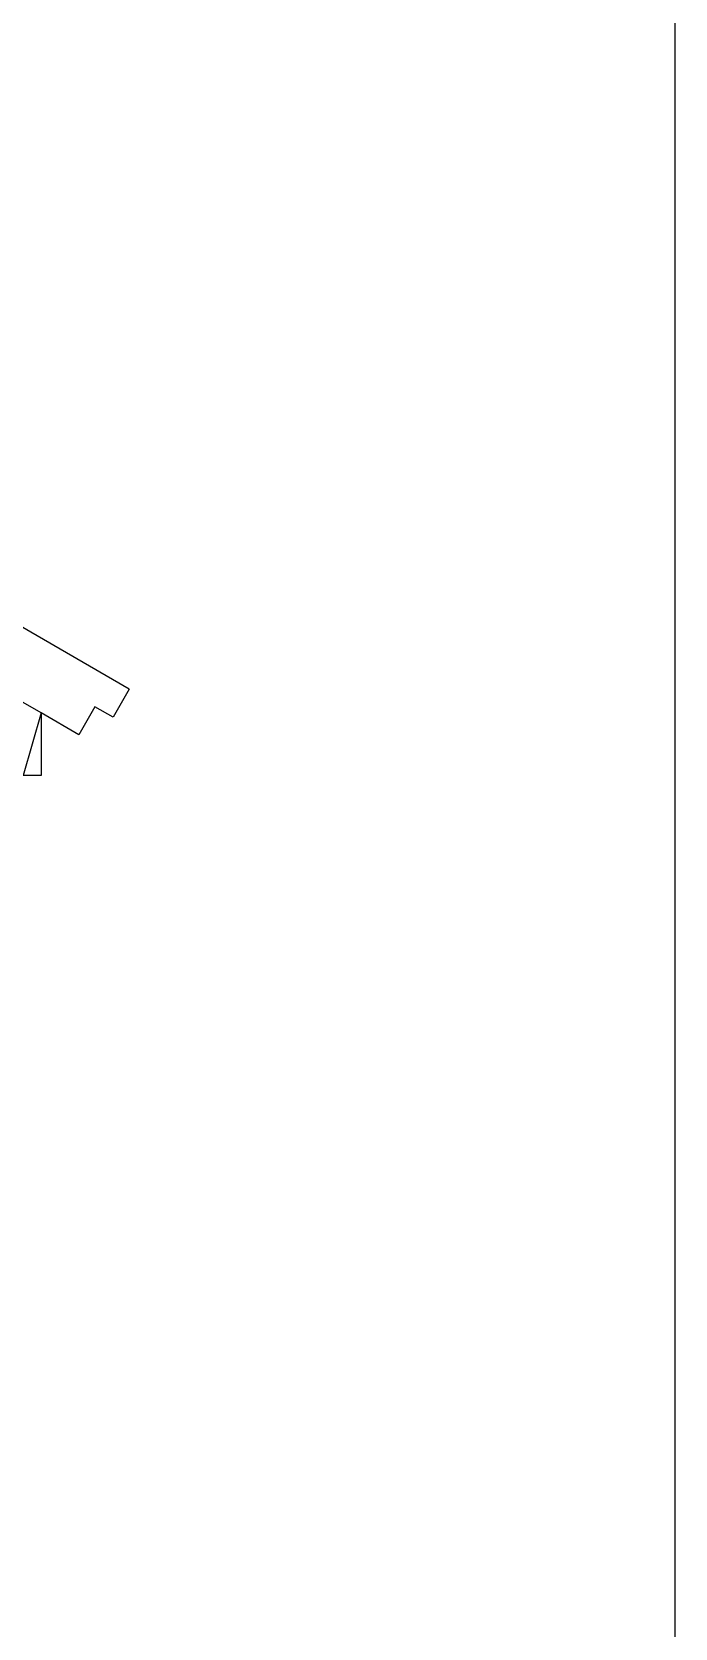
# Model space of a CAD drawing. Extents: x -24961 to 905641, y -154323 to 635957.
# Drawn here: x 438479 to 439429, y -130584 to -128225 of the extents above; entities that cross this region are included whole.
import ezdxf

# ---------------------------------------------------------------- set-up
doc = ezdxf.new("R2010")
doc.units = 0
doc.header["$LTSCALE"] = 1000
doc.header["$MEASUREMENT"] = 0
doc.layers.add('DOTE', color=1, linetype='Continuous')
doc.layers.add('WALL', color=9, linetype='Continuous')

msp = doc.modelspace()

# ---------------------------------------------------------------- linework, layer by layer
for p, q in [((438492.3, -129231.4), (438053.6, -128978.2)), ((438622.8, -129196.3), (438253.6, -128983.1)), ((438622.8, -129196.3), (438598.9, -129237.7)), ((438572, -129222.2), (438548.1, -129263.7)), ((438598.9, -129237.7), (438572, -129222.2)), ((438492.3, -129231.4), (438465.8, -129323.9)), ((438548.1, -129263.7), (438492.3, -129231.4)), ((438492.3, -129231.4), (438492.3, -129323.9)), ((438492.3, -129323.9), (438465.8, -129323.9))]:
    msp.add_line(p, q)
at = {"layer": 'DOTE'}
msp.add_line((439429.4, -148961.4), (439429.4, -125705.9), dxfattribs=at)
at = {"layer": 'WALL'}
for p, q in [((438622.8, -129196.3), (438253.6, -128983.1)), ((438622.8, -129196.3), (438598.9, -129237.7)), ((438572, -129222.2), (438548.1, -129263.7)), ((438598.9, -129237.7), (438572, -129222.2)), ((438492.3, -129231.4), (438492.3, -129323.9)), ((438548.1, -129263.7), (438492.3, -129231.4)), ((438492.3, -129323.9), (438465.8, -129323.9))]:
    msp.add_line(p, q, dxfattribs=at)

doc.saveas('drawing.dxf')
